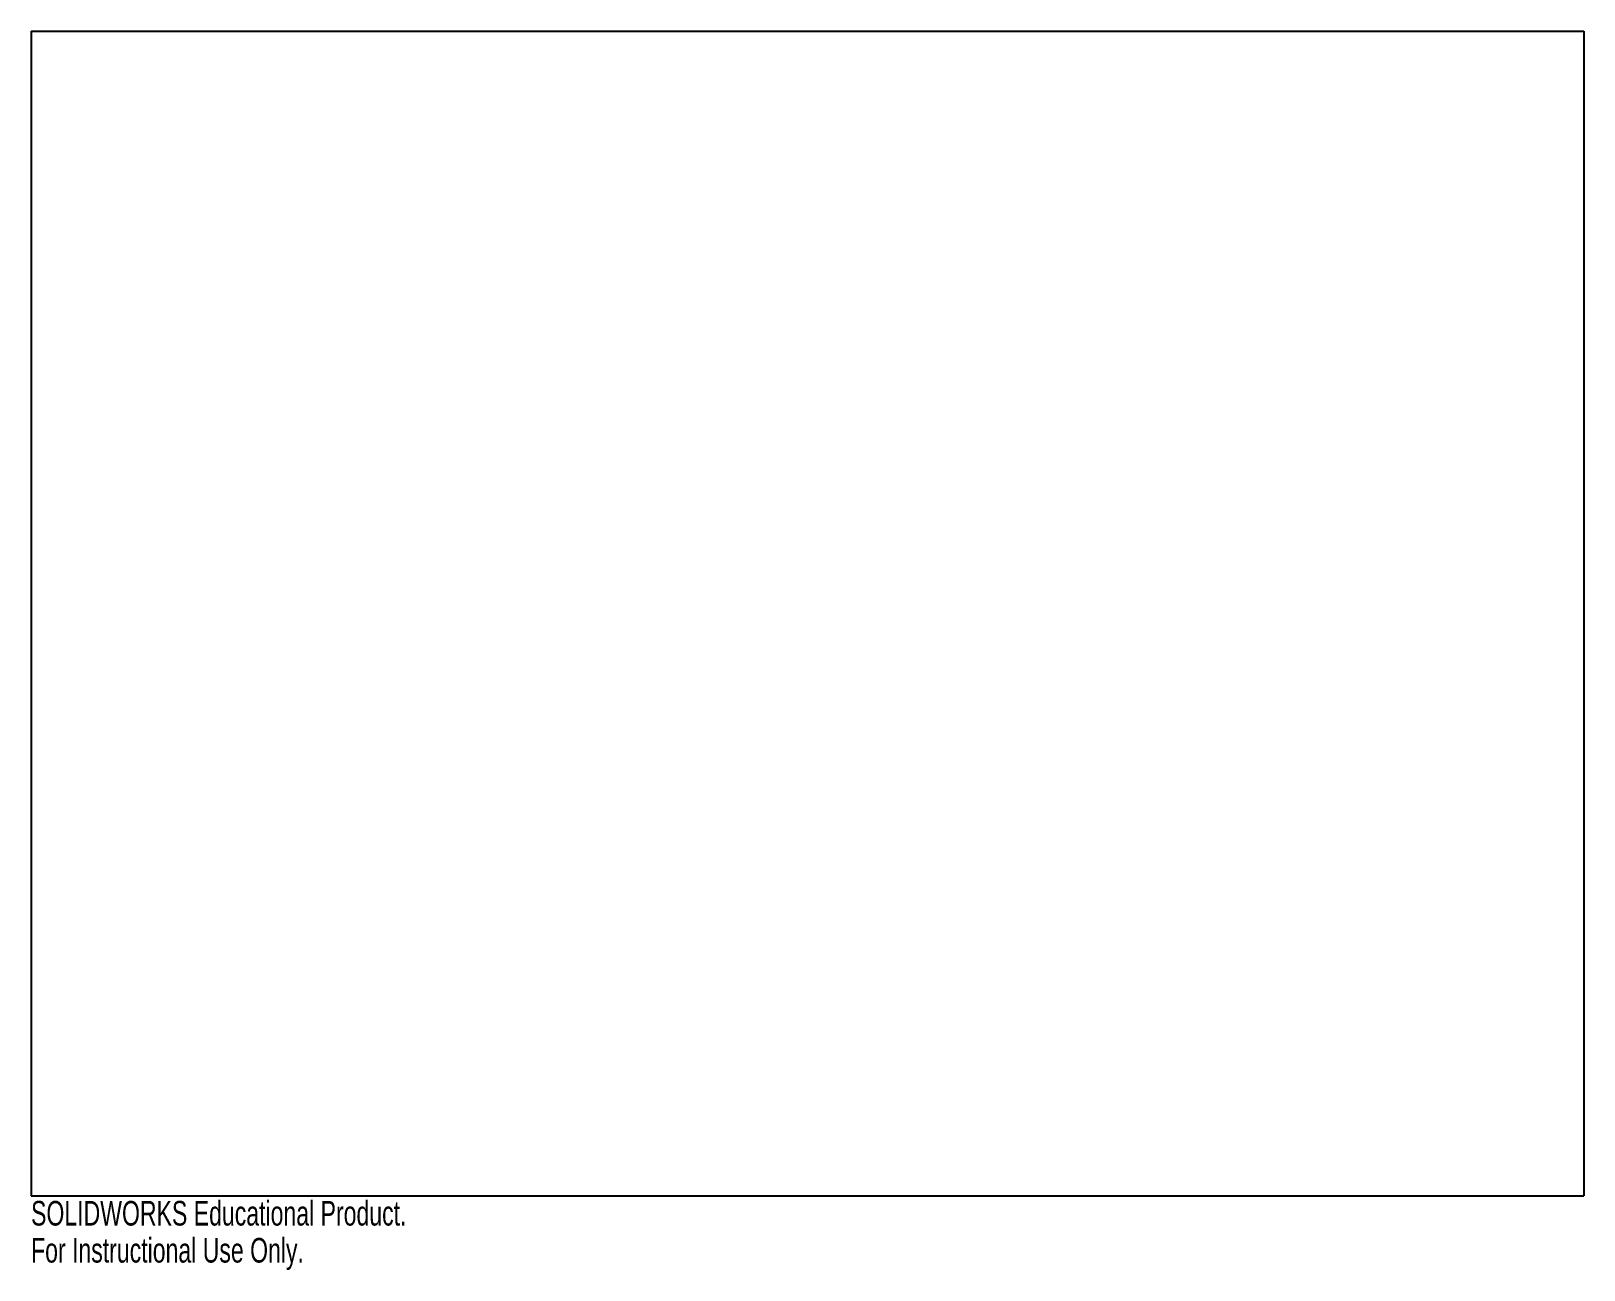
# Model space of a CAD drawing. Header units: inches. Extents: x -6 to 6, y -0.1 to 9.5.
import ezdxf

# ---------------------------------------------------------------- set-up
doc = ezdxf.new("R2010")
doc.units = ezdxf.units.IN
doc.header["$MEASUREMENT"] = 0
doc.styles.add('SLDTEXTSTYLE0', font='TXT', dxfattribs={"width": 0.7})

msp = doc.modelspace()

# ---------------------------------------------------------------- linework, layer by layer
at = {"color": 7, "linetype": 'Continuous', "lineweight": 25}
for p, q in [((-6, 9.5), (6, 9.5)), ((-6, 9.5), (-6, 0.5)), ((6, 9.5), (6, 0.5)), ((-6, 0.5), (6, 0.5))]:
    msp.add_line(p, q, dxfattribs=at)

# ---------------------------------------------------------------- texts
at = {"color": 7, "linetype": 'Continuous', "char_height": 0.1903, "attachment_point": 1, "style": 'SLDTEXTSTYLE0'}
for s, insert in [('SOLIDWORKS Educational Product.', (-6, 0.46)), ('For Instructional Use Only.', (-6, 0.174))]:
    msp.add_mtext(s, dxfattribs=dict(at, insert=insert))

doc.saveas('drawing.dxf')
